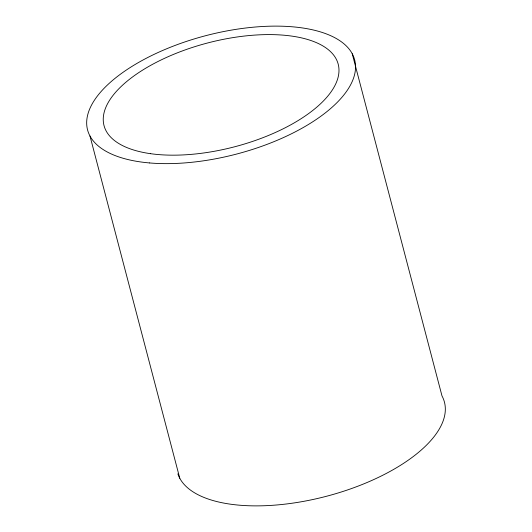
<?xml version="1.0" encoding="UTF-8"?>
<svg xmlns="http://www.w3.org/2000/svg" width="532" height="532" viewBox="0 0 532 532"><rect width="100%" height="100%" fill="white"/><g stroke="black" fill="none" stroke-linecap="round" stroke-linejoin="round"><path stroke-width="0.8" d="M352.217 53.725L442.006 395.961A138.054 61.167 -14.7 0 1 335.446 493.769A138.054 61.167 -14.7 0 1 177.861 473.839M89.994 136.039L179.783 478.275M149.406 162.932A138.054 61.167 -14.7 0 0 355.442 69.379A138.054 61.167 -14.7 0 0 158.476 52.329A138.054 61.167 -14.7 0 0 149.406 162.932M150.642 153.695A121.057 53.639 -14.7 0 0 338.179 76.96A121.057 53.639 -14.7 0 0 174.503 53.985A121.057 53.639 -14.7 0 0 150.642 153.695"/></g></svg>
